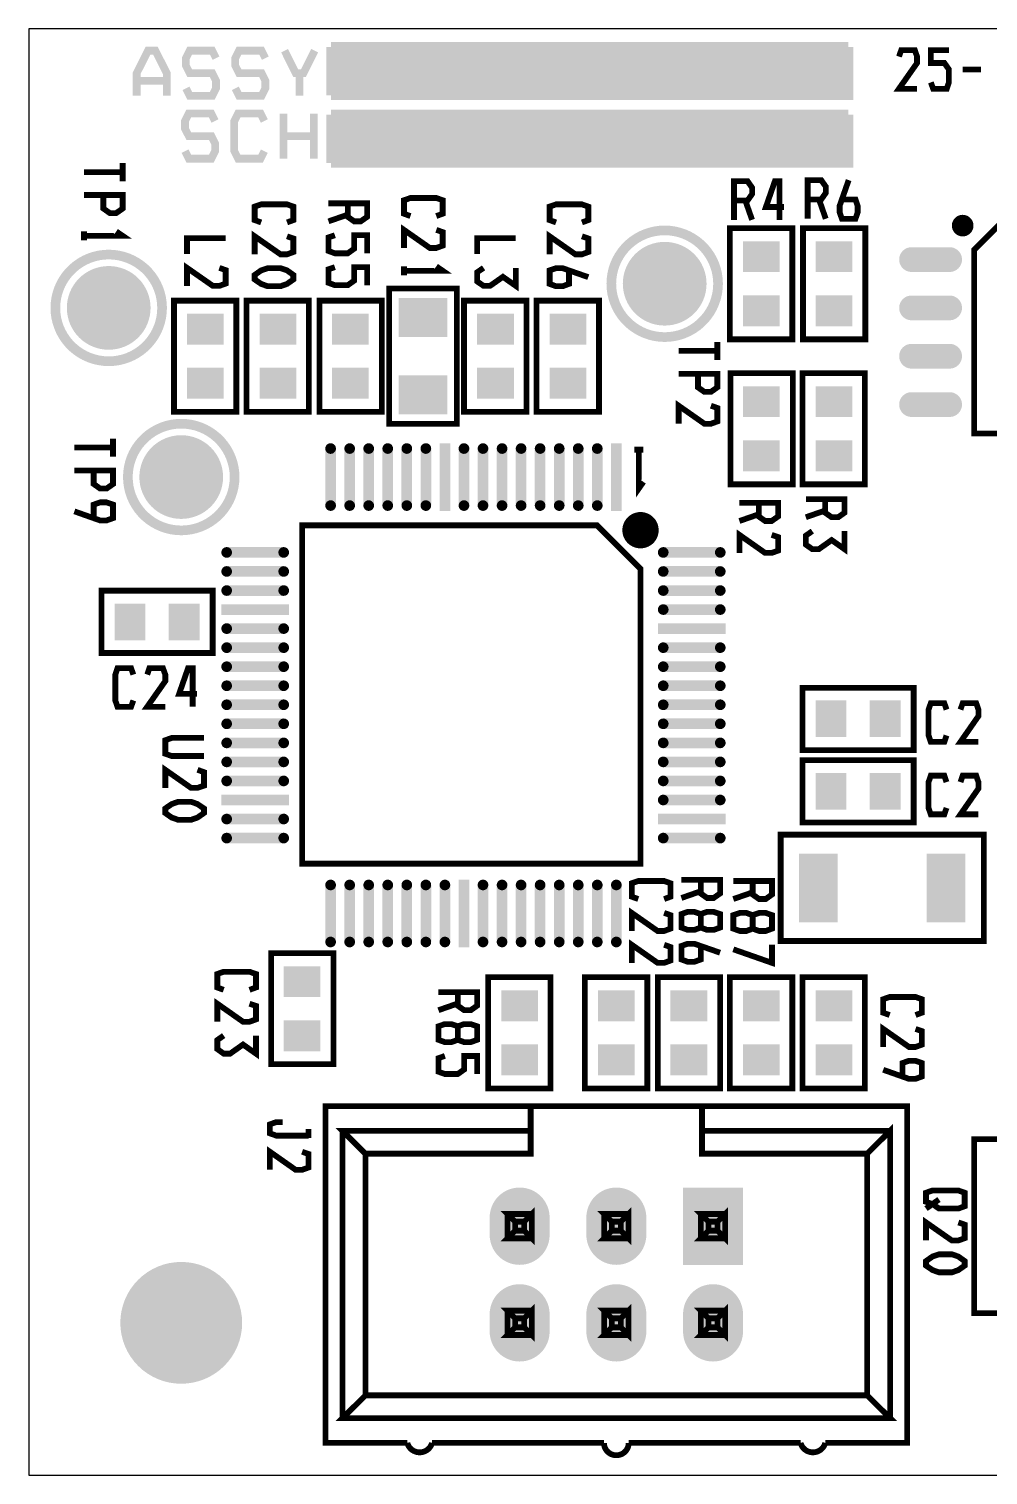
# Model space of a CAD drawing. Extents: x 40 to 180, y 103 to 200.
# Drawn here: x 40.26 to 65.45, y 162.45 to 200.45 of the extents above; entities that cross this region are included whole.
import ezdxf

# ---------------------------------------------------------------- set-up
doc = ezdxf.new("R2010")
doc.units = 0
doc.header["$MEASUREMENT"] = 0
doc.layers.get('0').update_dxf_attribs({"linetype": 'CONTINUOUS'})
for name, color, linetype in [('25-335-0_DRD', 7, 'CONTINUOUS'), ('25-335-0_SMT', 253, 'CONTINUOUS'), ('25-335-0_SST', 1, 'CONTINUOUS'), ('THRUHOLE_NPT', 13, 'CONTINUOUS')]:
    doc.layers.add(name, color=color, linetype=linetype)

# ---------------------------------------------------------------- blocks, each defined once
blk = doc.blocks.new('RECTANGLE_2')
blk.add_solid([(0.4826, 0.4064), (0.4826, -0.4064), (-0.4826, 0.4064), (-0.4826, -0.4064)])
blk = doc.blocks.new('RECTANGLE_4')
blk.add_solid([(0.4064, 0.4826), (0.4064, -0.4826), (-0.4064, 0.4826), (-0.4064, -0.4826)])
blk = doc.blocks.new('RECTANGLE_6')
blk.add_solid([(0.63627, 0.51308), (0.63627, -0.51308), (-0.63627, 0.51308), (-0.63627, -0.51308)])
blk = doc.blocks.new('RECTANGLE_7')
blk.add_solid([(0.508, 0.9017), (0.508, -0.9017), (-0.508, 0.9017), (-0.508, -0.9017)])
blk = doc.blocks.new('OBLONG_13')
at = {"const_width": 1.5748}
blk.add_lwpolyline([(0, 0.2286), (0, -0.2286)], dxfattribs=at)
at = {"const_width": 0.7874}
for points in [[(-0.3937, 0.2286, 1), (0.3937, 0.2286, 1)], [(-0.3937, -0.2286, 1), (0.3937, -0.2286, 1)]]:
    blk.add_lwpolyline(points, format="xyb", close=True, dxfattribs=at)
blk = doc.blocks.new('RECTANGLE_14')
blk.add_solid([(0.7874, 1.016), (0.7874, -1.016), (-0.7874, 1.016), (-0.7874, -1.016)])
blk = doc.blocks.new('ROUND_19')
at = {"const_width": 1.09982}
blk.add_lwpolyline([(-0.54991, 0, 1), (0.54991, 0, 1)], format="xyb", close=True, dxfattribs=at)
blk = doc.blocks.new('OBLONG_20')
at = {"const_width": 0.65024}
blk.add_lwpolyline([(0.50038, 0), (-0.50038, 0)], dxfattribs=at)
at = {"const_width": 0.32512}
for points in [[(-0.66294, 0, 1), (-0.33782, 0, 1)], [(0.33782, 0, 1), (0.66294, 0, 1)]]:
    blk.add_lwpolyline(points, format="xyb", close=True, dxfattribs=at)
blk = doc.blocks.new('OBLONG_33')
at = {"const_width": 0.2794}
blk.add_lwpolyline([(0.7493, 0), (-0.7493, 0)], dxfattribs=at)
at = {"const_width": 0.1397}
for points in [[(-0.81915, 0, 1), (-0.67945, 0, 1)], [(0.67945, 0, 1), (0.81915, 0, 1)]]:
    blk.add_lwpolyline(points, format="xyb", close=True, dxfattribs=at)
blk = doc.blocks.new('RECTANGLE_34')
blk.add_solid([(0.889, 0.1397), (0.889, -0.1397), (-0.889, 0.1397), (-0.889, -0.1397)])
blk = doc.blocks.new('OBLONG_35')
at = {"const_width": 0.2794}
blk.add_lwpolyline([(0, 0.7493), (0, -0.7493)], dxfattribs=at)
at = {"const_width": 0.1397}
for points in [[(-0.06985, 0.7493, 1), (0.06985, 0.7493, 1)], [(-0.06985, -0.7493, 1), (0.06985, -0.7493, 1)]]:
    blk.add_lwpolyline(points, format="xyb", close=True, dxfattribs=at)
blk = doc.blocks.new('RECTANGLE_36')
blk.add_solid([(0.1397, 0.889), (0.1397, -0.889), (-0.1397, 0.889), (-0.1397, -0.889)])
blk = doc.blocks.new('ROUND_1')
at = {"const_width": 1.6002}
blk.add_lwpolyline([(-0.8001, 0, 1), (0.8001, 0, 1)], format="xyb", close=True, dxfattribs=at)

msp = doc.modelspace()

# ---------------------------------------------------------------- linework, layer by layer
at = {"layer": '25-335-0_DRD'}
for p, q in [((40.259, 200.451), (40.259, 162.45)), ((180.259, 200.451), (40.259, 200.451)), ((40.259, 162.45), (180.259, 162.45))]:
    msp.add_line(p, q, dxfattribs=at)
at = {"layer": '25-335-0_SST'}
for points, const_width in [([(43.879, 198.693), (43.879, 199.287), (43.582, 199.879), (43.386, 199.879), (43.089, 199.287), (43.089, 198.693)], 0.203), ([(45.174, 199.681), (45.075, 199.879), (44.483, 199.879), (44.384, 199.681), (44.384, 199.483), (44.483, 199.287), (45.075, 199.287), (45.174, 199.089), (45.174, 198.891), (45.075, 198.693), (44.483, 198.693), (44.384, 198.891)], 0.203), ([(46.47, 199.681), (46.371, 199.879), (45.779, 199.879), (45.68, 199.681), (45.68, 199.483), (45.779, 199.287), (46.371, 199.287), (46.47, 199.089), (46.47, 198.891), (46.371, 198.693), (45.779, 198.693), (45.68, 198.891)], 0.203), ([(47.765, 199.879), (47.468, 199.287), (47.27, 199.287), (46.975, 199.879)], 0.203), ([(48.197, 199.978), (48.197, 198.708)], 0.254), ([(61.786, 199.978), (48.197, 199.978)], 0.254), ([(61.786, 199.978), (61.786, 198.708), (48.197, 198.708)], 0.254), ([(61.786, 199.953), (48.197, 199.953)], 0.254), ([(48.298, 199.978), (48.298, 198.708)], 0.254), ([(48.527, 199.978), (48.527, 198.708)], 0.254), ([(48.756, 199.978), (48.756, 198.708)], 0.254), ([(48.984, 199.978), (48.984, 198.708)], 0.254), ([(49.213, 199.978), (49.213, 198.708)], 0.254), ([(49.441, 199.978), (49.441, 198.708)], 0.254), ([(49.67, 199.978), (49.67, 198.708)], 0.254), ([(49.899, 199.978), (49.899, 198.708)], 0.254), ([(50.127, 199.978), (50.127, 198.708)], 0.254), ([(50.356, 199.978), (50.356, 198.708)], 0.254), ([(50.584, 199.978), (50.584, 198.708)], 0.254), ([(50.813, 199.978), (50.813, 198.708)], 0.254), ([(51.042, 199.978), (51.042, 198.708)], 0.254), ([(51.27, 199.978), (51.27, 198.708)], 0.254), ([(51.499, 199.978), (51.499, 198.708)], 0.254), ([(51.727, 199.978), (51.727, 198.708)], 0.254), ([(51.956, 199.978), (51.956, 198.708)], 0.254), ([(52.185, 199.978), (52.185, 198.708)], 0.254), ([(52.413, 199.978), (52.413, 198.708)], 0.254), ([(52.642, 199.978), (52.642, 198.708)], 0.254), ([(52.87, 199.978), (52.87, 198.708)], 0.254), ([(53.099, 199.978), (53.099, 198.708)], 0.254), ([(53.328, 199.978), (53.328, 198.708)], 0.254), ([(53.556, 199.978), (53.556, 198.708)], 0.254), ([(53.785, 199.978), (53.785, 198.708)], 0.254), ([(54.013, 199.978), (54.013, 198.708)], 0.254), ([(54.242, 199.978), (54.242, 198.708)], 0.254), ([(54.471, 199.978), (54.471, 198.708)], 0.254), ([(54.699, 199.978), (54.699, 198.708)], 0.254), ([(54.928, 199.978), (54.928, 198.708)], 0.254), ([(55.156, 199.978), (55.156, 198.708)], 0.254), ([(55.385, 199.978), (55.385, 198.708)], 0.254), ([(55.614, 199.978), (55.614, 198.708)], 0.254), ([(55.842, 199.978), (55.842, 198.708)], 0.254), ([(56.071, 199.978), (56.071, 198.708)], 0.254), ([(56.299, 199.978), (56.299, 198.708)], 0.254), ([(56.528, 199.978), (56.528, 198.708)], 0.254), ([(56.757, 199.978), (56.757, 198.708)], 0.254), ([(56.985, 199.978), (56.985, 198.708)], 0.254), ([(57.214, 199.978), (57.214, 198.708)], 0.254), ([(57.442, 199.978), (57.442, 198.708)], 0.254), ([(57.671, 199.978), (57.671, 198.708)], 0.254), ([(57.9, 199.978), (57.9, 198.708)], 0.254), ([(58.128, 199.978), (58.128, 198.708)], 0.254), ([(58.357, 199.978), (58.357, 198.708)], 0.254), ([(58.585, 199.978), (58.585, 198.708)], 0.254), ([(58.814, 199.978), (58.814, 198.708)], 0.254), ([(59.043, 199.978), (59.043, 198.708)], 0.254), ([(59.271, 199.978), (59.271, 198.708)], 0.254), ([(59.5, 199.978), (59.5, 198.708)], 0.254), ([(59.728, 199.978), (59.728, 198.708)], 0.254), ([(59.957, 199.978), (59.957, 198.708)], 0.254), ([(60.186, 199.978), (60.186, 198.708)], 0.254), ([(60.414, 199.978), (60.414, 198.708)], 0.254), ([(60.643, 199.978), (60.643, 198.708)], 0.254), ([(60.871, 199.978), (60.871, 198.708)], 0.254), ([(61.1, 199.978), (61.1, 198.708)], 0.254), ([(61.329, 199.978), (61.329, 198.708)], 0.254), ([(61.557, 199.978), (61.557, 198.708)], 0.254), ([(63.589, 198.878), (63.114, 198.878), (63.589, 199.554), (63.589, 199.724), (63.531, 199.894), (63.175, 199.894), (63.114, 199.724)], 0.152), ([(63.952, 199.046), (64.013, 198.878), (64.369, 198.878), (64.427, 199.046), (64.427, 199.386), (64.308, 199.554), (63.952, 199.554), (63.952, 199.894), (64.427, 199.894)], 0.152), ([(61.786, 199.724), (48.197, 199.724)], 0.254), ([(61.786, 199.496), (48.197, 199.496)], 0.254), ([(43.879, 199.089), (43.089, 199.089)], 0.203), ([(47.369, 198.693), (47.369, 199.287)], 0.203), ([(61.786, 199.267), (48.197, 199.267)], 0.254), ([(61.786, 199.038), (48.197, 199.038)], 0.254), ([(65.266, 199.386), (64.791, 199.386)], 0.152), ([(61.786, 198.81), (48.197, 198.81)], 0.254), ([(45.149, 198.03), (45.05, 198.228), (44.458, 198.228), (44.359, 198.03), (44.359, 197.832), (44.458, 197.636), (45.05, 197.636), (45.149, 197.438), (45.149, 197.24), (45.05, 197.042), (44.458, 197.042), (44.359, 197.24)], 0.203), ([(46.444, 197.24), (46.345, 197.042), (45.753, 197.042), (45.654, 197.24), (45.654, 198.03), (45.753, 198.228), (46.345, 198.228), (46.444, 198.03)], 0.203), ([(46.95, 197.042), (46.95, 198.228)], 0.203), ([(47.74, 197.042), (47.74, 198.228)], 0.203), ([(48.197, 198.2), (48.197, 196.93)], 0.254), ([(61.786, 198.2), (48.197, 198.2)], 0.254), ([(61.786, 198.2), (61.786, 196.93), (48.197, 196.93)], 0.254), ([(61.786, 198.175), (48.197, 198.175)], 0.254), ([(61.786, 197.946), (48.197, 197.946)], 0.254), ([(48.298, 198.2), (48.298, 196.93)], 0.254), ([(48.527, 198.2), (48.527, 196.93)], 0.254), ([(48.756, 198.2), (48.756, 196.93)], 0.254), ([(48.984, 198.2), (48.984, 196.93)], 0.254), ([(49.213, 198.2), (49.213, 196.93)], 0.254), ([(49.441, 198.2), (49.441, 196.93)], 0.254), ([(49.67, 198.2), (49.67, 196.93)], 0.254), ([(49.899, 198.2), (49.899, 196.93)], 0.254), ([(50.127, 198.2), (50.127, 196.93)], 0.254), ([(50.356, 198.2), (50.356, 196.93)], 0.254), ([(50.584, 198.2), (50.584, 196.93)], 0.254), ([(50.813, 198.2), (50.813, 196.93)], 0.254), ([(51.042, 198.2), (51.042, 196.93)], 0.254), ([(51.27, 198.2), (51.27, 196.93)], 0.254), ([(51.499, 198.2), (51.499, 196.93)], 0.254), ([(51.727, 198.2), (51.727, 196.93)], 0.254), ([(51.956, 198.2), (51.956, 196.93)], 0.254), ([(52.185, 198.2), (52.185, 196.93)], 0.254), ([(52.413, 198.2), (52.413, 196.93)], 0.254), ([(52.642, 198.2), (52.642, 196.93)], 0.254), ([(52.87, 198.2), (52.87, 196.93)], 0.254), ([(53.099, 198.2), (53.099, 196.93)], 0.254), ([(53.328, 198.2), (53.328, 196.93)], 0.254), ([(53.556, 198.2), (53.556, 196.93)], 0.254), ([(53.785, 198.2), (53.785, 196.93)], 0.254), ([(54.013, 198.2), (54.013, 196.93)], 0.254), ([(54.242, 198.2), (54.242, 196.93)], 0.254), ([(54.471, 198.2), (54.471, 196.93)], 0.254), ([(54.699, 198.2), (54.699, 196.93)], 0.254), ([(54.928, 198.2), (54.928, 196.93)], 0.254), ([(55.156, 198.2), (55.156, 196.93)], 0.254), ([(55.385, 198.2), (55.385, 196.93)], 0.254), ([(55.614, 198.2), (55.614, 196.93)], 0.254), ([(55.842, 198.2), (55.842, 196.93)], 0.254), ([(56.071, 198.2), (56.071, 196.93)], 0.254), ([(56.299, 198.2), (56.299, 196.93)], 0.254), ([(56.528, 198.2), (56.528, 196.93)], 0.254), ([(56.757, 198.2), (56.757, 196.93)], 0.254), ([(56.985, 198.2), (56.985, 196.93)], 0.254), ([(57.214, 198.2), (57.214, 196.93)], 0.254), ([(57.442, 198.2), (57.442, 196.93)], 0.254), ([(57.671, 198.2), (57.671, 196.93)], 0.254), ([(57.9, 198.2), (57.9, 196.93)], 0.254), ([(58.128, 198.2), (58.128, 196.93)], 0.254), ([(58.357, 198.2), (58.357, 196.93)], 0.254), ([(58.585, 198.2), (58.585, 196.93)], 0.254), ([(58.814, 198.2), (58.814, 196.93)], 0.254), ([(59.043, 198.2), (59.043, 196.93)], 0.254), ([(59.271, 198.2), (59.271, 196.93)], 0.254), ([(59.5, 198.2), (59.5, 196.93)], 0.254), ([(59.728, 198.2), (59.728, 196.93)], 0.254), ([(59.957, 198.2), (59.957, 196.93)], 0.254), ([(60.186, 198.2), (60.186, 196.93)], 0.254), ([(60.414, 198.2), (60.414, 196.93)], 0.254), ([(60.643, 198.2), (60.643, 196.93)], 0.254), ([(60.871, 198.2), (60.871, 196.93)], 0.254), ([(61.1, 198.2), (61.1, 196.93)], 0.254), ([(61.329, 198.2), (61.329, 196.93)], 0.254), ([(61.557, 198.2), (61.557, 196.93)], 0.254), ([(47.74, 197.636), (46.95, 197.636)], 0.203), ([(61.786, 197.718), (48.197, 197.718)], 0.254), ([(61.786, 197.489), (48.197, 197.489)], 0.254), ([(61.786, 197.26), (48.197, 197.26)], 0.254), ([(42.723, 196.45), (42.723, 196.925)], 0.152), ([(61.786, 197.032), (48.197, 197.032)], 0.254), ([(41.707, 196.689), (42.723, 196.689)], 0.152), ([(58.781, 195.942), (59.137, 195.942), (59.256, 196.112), (59.256, 196.28), (59.137, 196.45), (58.781, 196.45), (58.781, 195.434)], 0.152), ([(60.094, 195.772), (59.619, 195.772), (59.855, 196.45), (59.975, 196.45), (59.975, 195.434)], 0.152), ([(60.716, 195.97), (61.072, 195.97), (61.191, 196.14), (61.191, 196.308), (61.072, 196.478), (60.716, 196.478), (60.716, 195.462)], 0.152), ([(61.616, 195.97), (61.971, 195.97), (62.03, 195.8), (62.03, 195.632), (61.971, 195.462), (61.616, 195.462), (61.555, 195.632), (61.555, 195.8), (61.793, 196.478)], 0.152), ([(42.215, 196.087), (42.215, 195.731), (42.383, 195.612), (42.553, 195.612), (42.723, 195.731), (42.723, 196.087), (41.707, 196.087)], 0.152), ([(46.36, 195.366), (46.19, 195.427), (46.19, 195.782), (46.36, 195.841), (47.039, 195.841), (47.206, 195.782), (47.206, 195.427), (47.039, 195.366)], 0.152), ([(48.636, 195.869), (48.636, 195.513), (48.804, 195.394), (48.974, 195.394), (49.144, 195.513), (49.144, 195.869), (48.128, 195.869)], 0.152), ([(50.282, 195.533), (50.112, 195.594), (50.112, 195.95), (50.282, 196.008), (50.96, 196.008), (51.128, 195.95), (51.128, 195.594), (50.96, 195.533)], 0.152), ([(54.107, 195.366), (53.937, 195.427), (53.937, 195.782), (54.107, 195.841), (54.786, 195.841), (54.953, 195.782), (54.953, 195.427), (54.786, 195.366)], 0.152), ([(59.078, 195.942), (59.256, 195.434)], 0.152), ([(61.014, 195.97), (61.191, 195.462)], 0.152), ([(48.636, 195.571), (48.128, 195.394)], 0.152), ([(64.994, 195.312), (64.582, 195.312)], 0.152), ([(64.91, 195.449), (64.664, 195.449)], 0.152), ([(64.681, 195.46), (64.681, 195.101)], 0.152), ([(64.819, 195.488), (64.819, 195.074)], 0.152), ([(64.956, 195.404), (64.956, 195.157)], 0.152), ([(65.85, 195.406), (68.898, 195.406), (68.898, 189.818), (65.088, 189.818), (65.088, 194.644), (65.85, 195.406)], 0.152), ([(41.707, 194.893), (41.707, 195.129)], 0.152), ([(41.707, 195.013), (42.723, 195.013), (42.553, 195.129)], 0.152), ([(44.412, 194.538), (44.412, 194.952), (45.428, 194.952)], 0.152), ([(46.19, 194.527), (46.19, 195.002), (46.868, 194.527), (47.039, 194.527), (47.206, 194.588), (47.206, 194.944), (47.039, 195.002)], 0.152), ([(48.296, 195.03), (48.128, 194.972), (48.128, 194.616), (48.296, 194.555), (48.636, 194.555), (48.804, 194.675), (48.804, 195.03), (49.144, 195.03), (49.144, 194.555)], 0.152), ([(50.112, 194.695), (50.112, 195.17), (50.79, 194.695), (50.96, 194.695), (51.128, 194.756), (51.128, 195.112), (50.96, 195.17)], 0.152), ([(52.032, 194.538), (52.032, 194.952), (53.048, 194.952)], 0.152), ([(53.937, 194.527), (53.937, 195.002), (54.615, 194.527), (54.786, 194.527), (54.953, 194.588), (54.953, 194.944), (54.786, 195.002)], 0.152), ([(58.674, 195.216), (58.674, 192.295), (60.313, 192.295), (60.313, 195.216), (58.674, 195.216)], 0.152), ([(62.23, 192.295), (62.23, 195.216), (60.592, 195.216), (60.592, 192.295), (62.23, 192.295)], 0.152), ([(64.966, 195.175), (64.608, 195.175)], 0.152), ([(44.412, 193.699), (44.412, 194.172), (45.09, 193.699), (45.261, 193.699), (45.428, 193.758), (45.428, 194.113), (45.261, 194.172)], 0.152), ([(46.19, 193.986), (46.36, 194.106), (46.531, 194.164), (46.868, 194.164), (47.039, 194.106), (47.206, 193.986), (47.206, 193.867), (47.039, 193.75), (46.868, 193.689), (46.531, 193.689), (46.36, 193.75), (46.19, 193.867), (46.19, 193.986)], 0.152), ([(48.296, 194.192), (48.128, 194.134), (48.128, 193.778), (48.296, 193.717), (48.636, 193.717), (48.804, 193.837), (48.804, 194.192), (49.144, 194.192), (49.144, 193.717)], 0.152), ([(50.112, 193.976), (50.112, 194.212)], 0.152), ([(50.112, 194.096), (51.128, 194.096), (50.96, 194.212)], 0.152), ([(52.202, 194.172), (52.032, 194.055), (52.032, 193.816), (52.202, 193.699), (52.373, 193.699), (52.71, 193.936), (53.048, 193.699), (53.048, 194.172)], 0.152), ([(54.445, 194.106), (54.445, 193.75), (54.278, 193.689), (54.107, 193.689), (53.937, 193.75), (53.937, 194.106), (54.107, 194.164), (54.278, 194.164), (54.953, 193.928)], 0.152), ([(51.499, 190.072), (51.499, 193.628), (49.721, 193.628), (49.721, 190.072), (51.499, 190.072)], 0.152), ([(44.069, 193.311), (44.069, 190.39), (45.708, 190.39), (45.708, 193.311), (44.069, 193.311)], 0.152), ([(45.974, 193.311), (45.974, 190.39), (47.613, 190.39), (47.613, 193.311), (45.974, 193.311)], 0.152), ([(49.53, 190.39), (49.53, 193.311), (47.892, 193.311), (47.892, 190.39), (49.53, 190.39)], 0.152), ([(51.689, 193.311), (51.689, 190.39), (53.328, 190.39), (53.328, 193.311), (51.689, 193.311)], 0.152), ([(53.594, 193.311), (53.594, 190.39), (55.233, 190.39), (55.233, 193.311), (53.594, 193.311)], 0.152), ([(58.342, 191.751), (58.342, 192.226)], 0.152), ([(57.326, 191.99), (58.342, 191.99)], 0.152), ([(57.834, 191.388), (57.834, 191.032), (58.004, 190.913), (58.174, 190.913), (58.342, 191.032), (58.342, 191.388), (57.326, 191.388)], 0.152), ([(60.325, 188.485), (60.325, 191.406), (58.687, 191.406), (58.687, 188.485), (60.325, 188.485)], 0.152), ([(60.579, 191.406), (60.579, 188.485), (62.218, 188.485), (62.218, 191.406), (60.579, 191.406)], 0.152), ([(57.326, 190.075), (57.326, 190.55), (58.004, 190.075), (58.174, 190.075), (58.342, 190.136), (58.342, 190.491), (58.174, 190.55)], 0.152), ([(42.469, 189.211), (42.469, 189.686)], 0.152), ([(41.453, 189.45), (42.469, 189.45)], 0.152), ([(56.165, 189.394), (56.401, 189.394)], 0.152), ([(56.282, 189.394), (56.282, 188.378), (56.401, 188.548)], 0.152), ([(41.961, 188.848), (41.961, 188.492), (42.129, 188.373), (42.299, 188.373), (42.469, 188.492), (42.469, 188.848), (41.453, 188.848)], 0.152), ([(61.176, 188.094), (61.176, 187.738), (61.346, 187.619), (61.517, 187.619), (61.684, 187.738), (61.684, 188.094), (60.668, 188.094)], 0.152), ([(41.961, 187.596), (41.961, 187.951), (42.129, 188.01), (42.299, 188.01), (42.469, 187.951), (42.469, 187.596), (42.299, 187.535), (42.129, 187.535), (41.453, 187.774)], 0.152), ([(56.437, 187.664), (56.213, 187.664)], 0.152), ([(56.299, 187.68), (56.299, 186.877)], 0.152), ([(56.437, 187.664), (56.437, 186.892)], 0.152), ([(59.431, 187.995), (59.431, 187.639), (59.599, 187.52), (59.769, 187.52), (59.939, 187.639), (59.939, 187.995), (58.923, 187.995)], 0.152), ([(59.431, 187.697), (58.923, 187.52)], 0.152), ([(61.176, 187.796), (60.668, 187.619)], 0.152), ([(55.182, 187.405), (47.435, 187.405), (47.435, 178.515), (56.325, 178.515), (56.325, 186.262), (55.182, 187.405)], 0.152), ([(56.711, 187.39), (55.939, 187.39)], 0.152), ([(56.64, 187.527), (56.01, 187.527)], 0.152), ([(56.025, 187.545), (56.025, 187.012)], 0.152), ([(56.162, 187.644), (56.162, 186.91)], 0.152), ([(56.574, 187.593), (56.574, 186.963)], 0.152), ([(56.711, 187.39), (56.711, 187.167)], 0.152), ([(56.726, 187.253), (55.924, 187.253)], 0.152), ([(56.691, 187.116), (55.957, 187.116)], 0.152), ([(56.592, 186.979), (56.058, 186.979)], 0.152), ([(58.923, 186.681), (58.923, 187.156), (59.599, 186.681), (59.769, 186.681), (59.939, 186.742), (59.939, 187.098), (59.769, 187.156)], 0.152), ([(60.838, 187.255), (60.668, 187.136), (60.668, 186.9), (60.838, 186.78), (61.009, 186.78), (61.346, 187.019), (61.684, 186.78), (61.684, 187.255)], 0.152), ([(45.085, 185.691), (42.164, 185.691), (42.164, 184.052), (45.085, 184.052), (45.085, 185.691)], 0.152), ([(43.003, 182.805), (42.942, 182.638), (42.586, 182.638), (42.528, 182.805), (42.528, 183.484), (42.586, 183.654), (42.942, 183.654), (43.003, 183.484)], 0.152), ([(43.841, 182.638), (43.366, 182.638), (43.841, 183.313), (43.841, 183.484), (43.78, 183.654), (43.424, 183.654), (43.366, 183.484)], 0.152), ([(44.676, 182.976), (44.204, 182.976), (44.44, 183.654), (44.56, 183.654), (44.56, 182.638)], 0.152), ([(60.579, 181.5), (63.5, 181.5), (63.5, 183.138), (60.579, 183.138), (60.579, 181.5)], 0.152), ([(64.364, 181.886), (64.306, 181.716), (63.95, 181.716), (63.891, 181.886), (63.891, 182.564), (63.95, 182.732), (64.306, 182.732), (64.364, 182.564)], 0.152), ([(65.202, 181.716), (64.73, 181.716), (65.202, 182.394), (65.202, 182.564), (65.144, 182.732), (64.788, 182.732), (64.73, 182.564)], 0.152), ([(44.857, 181.345), (44.011, 181.345), (43.841, 181.403), (43.841, 181.759), (44.011, 181.82), (44.857, 181.82)], 0.152), ([(60.579, 179.595), (63.5, 179.595), (63.5, 181.233), (60.579, 181.233), (60.579, 179.595)], 0.152), ([(43.841, 180.507), (43.841, 180.982), (44.519, 180.507), (44.687, 180.507), (44.857, 180.565), (44.857, 180.921), (44.687, 180.982)], 0.152), ([(64.364, 179.981), (64.306, 179.811), (63.95, 179.811), (63.891, 179.981), (63.891, 180.659), (63.95, 180.827), (64.306, 180.827), (64.364, 180.659)], 0.152), ([(65.202, 179.811), (64.73, 179.811), (65.202, 180.489), (65.202, 180.659), (65.144, 180.827), (64.788, 180.827), (64.73, 180.659)], 0.152), ([(43.841, 179.966), (44.011, 180.082), (44.181, 180.143), (44.519, 180.143), (44.687, 180.082), (44.857, 179.966), (44.857, 179.846), (44.687, 179.727), (44.519, 179.668), (44.181, 179.668), (44.011, 179.727), (43.841, 179.846), (43.841, 179.966)], 0.152), ([(60.008, 176.483), (60.008, 179.277), (65.342, 179.277), (65.342, 176.483), (60.008, 176.483)], 0.152), ([(56.266, 177.586), (56.096, 177.647), (56.096, 178.002), (56.266, 178.061), (56.945, 178.061), (57.112, 178.002), (57.112, 177.647), (56.945, 177.586)], 0.152), ([(57.907, 178.089), (57.907, 177.733), (58.075, 177.614), (58.245, 177.614), (58.415, 177.733), (58.415, 178.089), (57.399, 178.089)], 0.152), ([(57.907, 177.791), (57.399, 177.614)], 0.152), ([(59.271, 178.061), (59.271, 177.705), (59.441, 177.586), (59.612, 177.586), (59.779, 177.705), (59.779, 178.061), (58.763, 178.061)], 0.152), ([(59.271, 177.763), (58.763, 177.586)], 0.152), ([(56.096, 176.747), (56.096, 177.222), (56.774, 176.747), (56.945, 176.747), (57.112, 176.808), (57.112, 177.164), (56.945, 177.222)], 0.152), ([(57.907, 176.836), (58.075, 176.775), (58.245, 176.775), (58.415, 176.836), (58.415, 177.192), (58.245, 177.25), (58.075, 177.25), (57.907, 177.192), (57.907, 176.836), (57.737, 176.775), (57.567, 176.775), (57.399, 176.836), (57.399, 177.192), (57.567, 177.25), (57.737, 177.25), (57.907, 177.192)], 0.152), ([(59.271, 176.808), (59.441, 176.747), (59.612, 176.747), (59.779, 176.808), (59.779, 177.164), (59.612, 177.222), (59.441, 177.222), (59.271, 177.164), (59.271, 176.808), (59.104, 176.747), (58.933, 176.747), (58.763, 176.808), (58.763, 177.164), (58.933, 177.222), (59.104, 177.222), (59.271, 177.164)], 0.152), ([(56.096, 175.909), (56.096, 176.384), (56.774, 175.909), (56.945, 175.909), (57.112, 175.97), (57.112, 176.326), (56.945, 176.384)], 0.152), ([(57.907, 176.354), (57.907, 175.998), (57.737, 175.937), (57.567, 175.937), (57.399, 175.998), (57.399, 176.354), (57.567, 176.412), (57.737, 176.412), (58.415, 176.176)], 0.152), ([(58.763, 176.265), (59.779, 175.909), (59.779, 176.384)], 0.152), ([(48.26, 173.245), (48.26, 176.166), (46.622, 176.166), (46.622, 173.245), (48.26, 173.245)], 0.152), ([(45.375, 175.201), (45.207, 175.262), (45.207, 175.617), (45.375, 175.676), (46.053, 175.676), (46.223, 175.617), (46.223, 175.262), (46.053, 175.201)], 0.152), ([(52.324, 175.531), (52.324, 172.61), (53.963, 172.61), (53.963, 175.531), (52.324, 175.531)], 0.152), ([(54.864, 175.531), (54.864, 172.61), (56.503, 172.61), (56.503, 175.531), (54.864, 175.531)], 0.152), ([(58.42, 172.61), (58.42, 175.531), (56.782, 175.531), (56.782, 172.61), (58.42, 172.61)], 0.152), ([(58.674, 175.531), (58.674, 172.61), (60.313, 172.61), (60.313, 175.531), (58.674, 175.531)], 0.152), ([(60.579, 175.531), (60.579, 172.61), (62.218, 172.61), (62.218, 175.531), (60.579, 175.531)], 0.152), ([(51.524, 175.14), (51.524, 174.784), (51.694, 174.665), (51.865, 174.665), (52.032, 174.784), (52.032, 175.14), (51.016, 175.14)], 0.152), ([(45.207, 174.362), (45.207, 174.837), (45.883, 174.362), (46.053, 174.362), (46.223, 174.423), (46.223, 174.779), (46.053, 174.837)], 0.152), ([(51.524, 174.842), (51.016, 174.665)], 0.152), ([(62.87, 174.538), (62.7, 174.599), (62.7, 174.954), (62.87, 175.013), (63.549, 175.013), (63.716, 174.954), (63.716, 174.599), (63.549, 174.538)], 0.152), ([(45.375, 173.999), (45.207, 173.88), (45.207, 173.644), (45.375, 173.524), (45.545, 173.524), (45.883, 173.763), (46.223, 173.524), (46.223, 173.999)], 0.152), ([(51.524, 173.887), (51.694, 173.826), (51.865, 173.826), (52.032, 173.887), (52.032, 174.243), (51.865, 174.301), (51.694, 174.301), (51.524, 174.243), (51.524, 173.887), (51.357, 173.826), (51.186, 173.826), (51.016, 173.887), (51.016, 174.243), (51.186, 174.301), (51.357, 174.301), (51.524, 174.243)], 0.152), ([(62.7, 173.699), (62.7, 174.174), (63.378, 173.699), (63.549, 173.699), (63.716, 173.76), (63.716, 174.116), (63.549, 174.174)], 0.152), ([(51.186, 173.463), (51.016, 173.405), (51.016, 173.049), (51.186, 172.988), (51.524, 172.988), (51.694, 173.108), (51.694, 173.463), (52.032, 173.463), (52.032, 172.988)], 0.152), ([(63.208, 172.922), (63.208, 173.278), (63.378, 173.336), (63.549, 173.336), (63.716, 173.278), (63.716, 172.922), (63.549, 172.861), (63.378, 172.861), (62.7, 173.1)], 0.152), ([(50.198, 163.296), (48.05, 163.296), (48.05, 172.145), (53.439, 172.145), (53.439, 171.495), (48.499, 171.495), (49.099, 170.895), (49.099, 164.545)], 0.152), ([(53.439, 172.145), (57.94, 172.145), (63.33, 172.145), (63.33, 163.296), (61.179, 163.296)], 0.152), ([(57.94, 172.145), (57.94, 171.495)], 0.152), ([(46.927, 171.726), (46.757, 171.726), (46.589, 171.665), (46.589, 171.429), (46.757, 171.37), (47.605, 171.37)], 0.152), ([(47.605, 171.309), (47.605, 171.548)], 0.152), ([(62.279, 164.545), (49.099, 164.545), (48.499, 163.946), (62.881, 163.946), (62.279, 164.545), (62.279, 170.895), (62.881, 171.495), (62.881, 163.946)], 0.152), ([(48.499, 171.495), (48.499, 163.946)], 0.152), ([(49.099, 170.895), (53.439, 170.895), (53.439, 171.495)], 0.152), ([(62.279, 170.895), (57.94, 170.895), (57.94, 171.495), (62.881, 171.495)], 0.152), ([(46.589, 170.471), (46.589, 170.946), (47.265, 170.471), (47.435, 170.471), (47.605, 170.532), (47.605, 170.888), (47.435, 170.946)], 0.152), ([(65.088, 166.704), (69.152, 166.704), (69.152, 171.276), (67.374, 171.276), (67.12, 171.022), (66.866, 171.276), (65.088, 171.276), (65.088, 166.704)], 0.152), ([(63.996, 169.928), (63.825, 169.869), (63.825, 169.63), (63.996, 169.572), (64.166, 169.453), (64.674, 169.453), (64.841, 169.514), (64.841, 169.869), (64.674, 169.928), (63.996, 169.928)], 0.152), ([(53.269, 168.871), (53.47, 168.67), (53.47, 169.31), (53.269, 169.11), (53.269, 168.871), (53.03, 168.871), (52.83, 168.67), (53.47, 168.67)], 0.152), ([(55.809, 168.871), (56.01, 168.67), (56.01, 169.31), (55.809, 169.11), (55.809, 168.871), (55.57, 168.871), (55.37, 168.67), (56.01, 168.67)], 0.152), ([(58.349, 168.871), (58.55, 168.67), (58.55, 169.31), (58.349, 169.11), (58.349, 168.871), (58.11, 168.871), (57.91, 168.67), (58.55, 168.67)], 0.152), ([(64.166, 169.691), (63.825, 169.453)], 0.152), ([(53.03, 168.871), (53.03, 169.11), (52.83, 169.31), (53.47, 169.31)], 0.152), ([(52.83, 168.67), (52.83, 169.31)], 0.152), ([(53.269, 169.11), (53.03, 169.11)], 0.152), ([(55.57, 168.871), (55.57, 169.11), (55.37, 169.31), (56.01, 169.31)], 0.152), ([(55.37, 168.67), (55.37, 169.31)], 0.152), ([(55.809, 169.11), (55.57, 169.11)], 0.152), ([(58.11, 168.871), (58.11, 169.11), (57.91, 169.31), (58.55, 169.31)], 0.152), ([(57.91, 168.67), (57.91, 169.31)], 0.152), ([(58.349, 169.11), (58.11, 169.11)], 0.152), ([(63.825, 168.614), (63.825, 169.089), (64.504, 168.614), (64.674, 168.614), (64.841, 168.675), (64.841, 169.031), (64.674, 169.089)], 0.152), ([(63.825, 168.073), (63.996, 168.193), (64.166, 168.251), (64.504, 168.251), (64.674, 168.193), (64.841, 168.073), (64.841, 167.954), (64.674, 167.837), (64.504, 167.776), (64.166, 167.776), (63.996, 167.837), (63.825, 167.954), (63.825, 168.073)], 0.152), ([(53.269, 166.331), (53.47, 166.13), (53.47, 166.77), (53.269, 166.57), (53.269, 166.331), (53.03, 166.331), (52.83, 166.13), (53.47, 166.13)], 0.152), ([(53.03, 166.331), (53.03, 166.57), (52.83, 166.77), (53.47, 166.77)], 0.152), ([(52.83, 166.13), (52.83, 166.77)], 0.152), ([(55.809, 166.331), (56.01, 166.13), (56.01, 166.77), (55.809, 166.57), (55.809, 166.331), (55.57, 166.331), (55.37, 166.13), (56.01, 166.13)], 0.152), ([(55.57, 166.331), (55.57, 166.57), (55.37, 166.77), (56.01, 166.77)], 0.152), ([(55.37, 166.13), (55.37, 166.77)], 0.152), ([(58.349, 166.331), (58.55, 166.13), (58.55, 166.77), (58.349, 166.57), (58.349, 166.331), (58.11, 166.331), (57.91, 166.13), (58.55, 166.13)], 0.152), ([(58.11, 166.331), (58.11, 166.57), (57.91, 166.77), (58.55, 166.77)], 0.152), ([(57.91, 166.13), (57.91, 166.77)], 0.152), ([(53.269, 166.57), (53.03, 166.57)], 0.152), ([(55.809, 166.57), (55.57, 166.57)], 0.152), ([(58.349, 166.57), (58.11, 166.57)], 0.152), ([(55.365, 163.296), (50.849, 163.296)], 0.152), ([(60.529, 163.296), (56.015, 163.296)], 0.152)]:
    msp.add_lwpolyline(points, dxfattribs=dict(at, const_width=const_width))
for points, const_width in [([(64.788, 195.49, 0.414214), (64.58, 195.282)], 0.152), ([(64.58, 195.282, 0.414214), (64.788, 195.074)], 0.152), ([(64.996, 195.282, 0.414214), (64.788, 195.49)], 0.152), ([(64.788, 195.074, 0.414214), (64.996, 195.282)], 0.152), ([(56.96, 195.157, 0.414214), (55.558, 193.755)], 0.254), ([(58.362, 193.755, 0.414214), (56.96, 195.157)], 0.254), ([(42.355, 194.522, 0.414214), (40.953, 193.12)], 0.254), ([(43.757, 193.12, 0.414214), (42.355, 194.522)], 0.254), ([(55.558, 193.755, 0.414214), (56.96, 192.353)], 0.254), ([(56.96, 192.353, 0.414214), (58.362, 193.755)], 0.254), ([(40.953, 193.12, 0.414214), (42.355, 191.718)], 0.254), ([(42.355, 191.718, 0.414214), (43.757, 193.12)], 0.254), ([(44.26, 190.077, 0.414214), (42.858, 188.675)], 0.254), ([(45.662, 188.675, 0.414214), (44.26, 190.077)], 0.254), ([(42.858, 188.675, 0.414214), (44.26, 187.273)], 0.254), ([(44.26, 187.273, 0.414214), (45.662, 188.675)], 0.254), ([(56.325, 187.68, 0.414214), (55.924, 187.278)], 0.152), ([(56.726, 187.278, 0.414214), (56.325, 187.68)], 0.152), ([(55.924, 187.278, 0.414214), (56.325, 186.877)], 0.152), ([(56.325, 186.877, 0.414214), (56.726, 187.278)], 0.152), ([(50.198, 163.296, 0.340061), (50.523, 163.047)], 0.152), ([(50.523, 163.047, 0.34006), (50.849, 163.296)], 0.152), ([(55.365, 163.296, 0.414214), (55.69, 162.97)], 0.152), ([(55.69, 162.97, 0.414214), (56.015, 163.296)], 0.152), ([(60.529, 163.296, 0.340061), (60.854, 163.047)], 0.152), ([(60.854, 163.047, 0.34006), (61.179, 163.296)], 0.152)]:
    msp.add_lwpolyline(points, format="xyb", dxfattribs=dict(at, const_width=const_width))

# ---------------------------------------------------------------- block references
at = {"layer": '25-335-0_SMT'}
for name, p in [('ROUND_19', (56.96, 193.755)), ('RECTANGLE_2', (59.5, 194.466)), ('RECTANGLE_2', (61.405, 194.466)), ('OBLONG_20', (63.945, 194.39)), ('ROUND_19', (42.355, 193.12)), ('RECTANGLE_2', (59.5, 193.044)), ('RECTANGLE_2', (61.405, 193.044)), ('OBLONG_20', (63.945, 193.12)), ('RECTANGLE_6', (50.61, 192.866)), ('RECTANGLE_2', (44.895, 192.561)), ('RECTANGLE_2', (46.8, 192.561)), ('RECTANGLE_2', (48.705, 192.561)), ('RECTANGLE_2', (52.515, 192.561)), ('RECTANGLE_2', (54.42, 192.561)), ('OBLONG_20', (63.945, 191.85)), ('RECTANGLE_2', (44.895, 191.139)), ('RECTANGLE_2', (46.8, 191.139)), ('RECTANGLE_2', (48.705, 191.139)), ('RECTANGLE_2', (52.515, 191.139)), ('RECTANGLE_2', (54.42, 191.139)), ('RECTANGLE_6', (50.61, 190.834)), ('RECTANGLE_2', (59.5, 190.656)), ('RECTANGLE_2', (61.405, 190.656)), ('OBLONG_20', (63.945, 190.58)), ('ROUND_19', (44.26, 188.675)), ('RECTANGLE_2', (59.5, 189.234)), ('RECTANGLE_2', (61.405, 189.234)), ('OBLONG_35', (48.184, 188.675)), ('OBLONG_35', (48.685, 188.675)), ('OBLONG_35', (49.185, 188.675)), ('OBLONG_35', (49.685, 188.675)), ('OBLONG_35', (50.186, 188.675)), ('OBLONG_35', (50.686, 188.675)), ('RECTANGLE_36', (51.186, 188.675)), ('OBLONG_35', (51.687, 188.675)), ('OBLONG_35', (52.187, 188.675)), ('OBLONG_35', (52.688, 188.675)), ('OBLONG_35', (53.188, 188.675)), ('OBLONG_35', (53.688, 188.675)), ('OBLONG_35', (54.189, 188.675)), ('OBLONG_35', (54.689, 188.675)), ('OBLONG_35', (55.189, 188.675)), ('RECTANGLE_36', (55.69, 188.675)), ('OBLONG_33', (46.203, 186.694)), ('OBLONG_33', (57.671, 186.694)), ('OBLONG_33', (46.203, 186.194)), ('OBLONG_33', (57.671, 186.194)), ('OBLONG_33', (46.203, 185.693)), ('OBLONG_33', (57.671, 185.693)), ('RECTANGLE_4', (42.914, 184.865)), ('RECTANGLE_4', (44.336, 184.865)), ('RECTANGLE_34', (46.203, 185.193)), ('OBLONG_33', (57.671, 185.193)), ('OBLONG_33', (46.203, 184.693)), ('RECTANGLE_34', (57.671, 184.693)), ('OBLONG_33', (46.203, 184.192)), ('OBLONG_33', (57.671, 184.192)), ('OBLONG_33', (46.203, 183.692)), ('OBLONG_33', (57.671, 183.692)), ('OBLONG_33', (46.203, 183.191)), ('OBLONG_33', (57.671, 183.191)), ('OBLONG_33', (46.203, 182.691)), ('OBLONG_33', (57.671, 182.691)), ('RECTANGLE_4', (61.329, 182.325)), ('RECTANGLE_4', (62.751, 182.325)), ('OBLONG_33', (46.203, 182.191)), ('OBLONG_33', (57.671, 182.191)), ('OBLONG_33', (46.203, 181.69)), ('OBLONG_33', (57.671, 181.69)), ('OBLONG_33', (46.203, 181.19)), ('OBLONG_33', (57.671, 181.19)), ('RECTANGLE_4', (61.329, 180.42)), ('RECTANGLE_4', (62.751, 180.42)), ('OBLONG_33', (46.203, 180.69)), ('OBLONG_33', (57.671, 180.69)), ('RECTANGLE_34', (46.203, 180.189)), ('OBLONG_33', (57.671, 180.189)), ('OBLONG_33', (46.203, 179.689)), ('RECTANGLE_34', (57.671, 179.689)), ('OBLONG_33', (46.203, 179.188)), ('OBLONG_33', (57.671, 179.188)), ('RECTANGLE_7', (60.998, 177.88)), ('RECTANGLE_7', (64.351, 177.88)), ('OBLONG_35', (48.184, 177.207)), ('OBLONG_35', (48.685, 177.207)), ('OBLONG_35', (49.185, 177.207)), ('OBLONG_35', (49.685, 177.207)), ('OBLONG_35', (50.186, 177.207)), ('OBLONG_35', (50.686, 177.207)), ('OBLONG_35', (51.186, 177.207)), ('RECTANGLE_36', (51.687, 177.207)), ('OBLONG_35', (52.187, 177.207)), ('OBLONG_35', (52.688, 177.207)), ('OBLONG_35', (53.188, 177.207)), ('OBLONG_35', (53.688, 177.207)), ('OBLONG_35', (54.189, 177.207)), ('OBLONG_35', (54.689, 177.207)), ('OBLONG_35', (55.189, 177.207)), ('OBLONG_35', (55.69, 177.207)), ('RECTANGLE_2', (47.435, 175.416)), ('RECTANGLE_2', (53.15, 174.781)), ('RECTANGLE_2', (55.69, 174.781)), ('RECTANGLE_2', (57.595, 174.781)), ('RECTANGLE_2', (59.5, 174.781)), ('RECTANGLE_2', (61.405, 174.781)), ('RECTANGLE_2', (47.435, 173.994)), ('RECTANGLE_2', (53.15, 173.359)), ('RECTANGLE_2', (55.69, 173.359)), ('RECTANGLE_2', (57.595, 173.359)), ('RECTANGLE_2', (59.5, 173.359)), ('RECTANGLE_2', (61.405, 173.359)), ('OBLONG_13', (53.15, 168.99)), ('OBLONG_13', (55.69, 168.99)), ('RECTANGLE_14', (58.23, 168.99)), ('OBLONG_13', (53.15, 166.45)), ('OBLONG_13', (55.69, 166.45)), ('OBLONG_13', (58.23, 166.45))]:
    msp.add_blockref(name, p, dxfattribs=at)
at = {"layer": 'THRUHOLE_NPT'}
msp.add_blockref('ROUND_1', (44.26, 166.45), dxfattribs=at)

doc.saveas('drawing.dxf')
